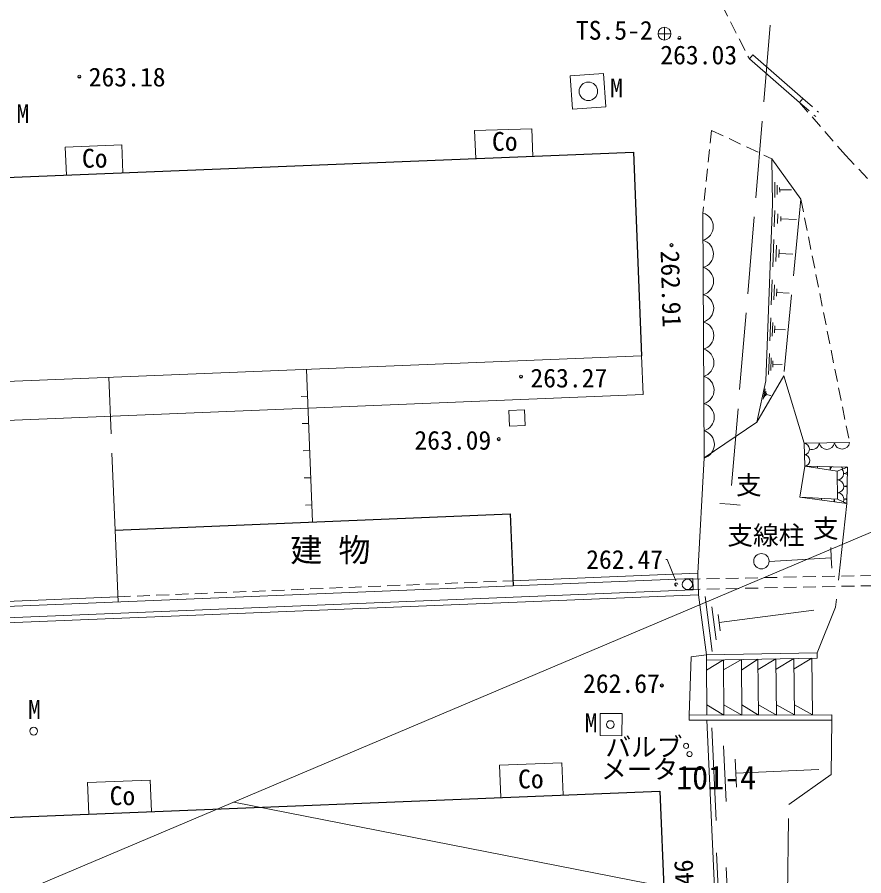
# Model space of a CAD drawing. Units: millimetres, scale not verified. Extents: x 4813 to 205063, y 5162 to 143662.
# Drawn here: x 139587 to 156066, y 76782 to 93504 of the extents above; entities that cross this region are included whole.
import ezdxf
from ezdxf.enums import TextEntityAlignment as Align

# ---------------------------------------------------------------- set-up
doc = ezdxf.new("R2010")
doc.units = ezdxf.units.MM
doc.header["$LTSCALE"] = 250
doc.linetypes.add('DASHED', pattern=[7.5, 6, -1.5])
doc.linetypes.add('USER6', pattern=[1.5, 1, -0.5])
for name, color, linetype, lineweight in [('仮境界', 1, 'Continuous', 13), ('基準点', 7, 'Continuous', 13), ('独標2', 7, 'Continuous', 13), ('現況2', 7, 'Continuous', 13)]:
    doc.layers.add(name, color=color, linetype=linetype, lineweight=lineweight)
doc.styles.add('ＭＳ ゴシック', font='')
doc.styles.get('ＭＳ ゴシック').set_extended_font_data('MS Gothic')

msp = doc.modelspace()

# ---------------------------------------------------------------- hatches: boundary and pattern name
at = {"layer": '独標2'}
h = msp.add_hatch(color=256, dxfattribs=at)
edge = h.paths.add_edge_path()
edge.add_ellipse((152476.8, 93096.7), major_axis=(29, -7.8), ratio=1, start_angle=-165, end_angle=15)
h = msp.add_hatch(color=256, dxfattribs=at)
edge = h.paths.add_edge_path()
edge.add_ellipse((140795.2, 92344.9), major_axis=(29, -7.8), ratio=1, start_angle=-165, end_angle=15)
h = msp.add_hatch(color=256, dxfattribs=at)
edge = h.paths.add_edge_path()
edge.add_ellipse((152322.1, 89063.8), major_axis=(29, -7.8), ratio=1, start_angle=-165, end_angle=15)
h = msp.add_hatch(color=256, dxfattribs=at)
edge = h.paths.add_edge_path()
edge.add_ellipse((149392, 86504.1), major_axis=(29, -7.8), ratio=1, start_angle=-165, end_angle=15)
h = msp.add_hatch(color=256, dxfattribs=at)
edge = h.paths.add_edge_path()
edge.add_ellipse((148960.5, 85285.8), major_axis=(29, -7.8), ratio=1, start_angle=-165, end_angle=15)
msp.add_hatch(color=256, dxfattribs=at).paths.add_polyline_path([(152386.4, 82453.2, 0.41422), (152416.4, 82423.2, 0.41422)])
h = msp.add_hatch(color=256, dxfattribs=at)
edge = h.paths.add_edge_path()
edge.add_ellipse((152134.5, 80489), major_axis=(29, -7.8), ratio=1, start_angle=-165, end_angle=15)

# ---------------------------------------------------------------- linework, layer by layer
at = {"layer": '仮境界'}
for points in [[(160843.4, 106779.5), (160474.8, 85281.8), (133866.5, 74007.6), (118181.1, 67450.1)], [(143804.2, 78219.3), (160299.4, 74975.7), (160474.8, 85281.8)]]:
    msp.add_lwpolyline(points, dxfattribs=at)
at = {"layer": '基準点'}
for p, q in [((152185.5, 93056.3), (152185.5, 93306.3)), ((152060.5, 93181.3), (152310.5, 93181.3))]:
    msp.add_line(p, q, dxfattribs=at)
msp.add_circle((152185.5, 93181.3), 125, dxfattribs=at)
at = {"layer": '独標2'}
msp.add_lwpolyline([(152405.2, 82525.2), (152237.9, 82943.6), (152211.5, 82943.6)], dxfattribs=at)
msp.add_lwpolyline([(152386.4, 82453.2, 0.41422), (152416.4, 82423.2, 0.41422)], format="xyb", close=True, dxfattribs=at)
for centre, start, end in [((152476.8, 93096.7), 360, 180), ((152476.8, 93096.7), 180, 360), ((140795.2, 92344.9), 360, 180), ((140795.2, 92344.9), 180, 360), ((152322.1, 89063.8), 360, 180), ((152322.1, 89063.8), 180, 360), ((149392, 86504.1), 360, 180), ((149392, 86504.1), 180, 360), ((148960.5, 85285.8), 360, 180), ((148960.5, 85285.8), 180, 360), ((152416.4, 82453.2), 359.9994, 180.0006), ((152134.5, 80489), 360, 180), ((152134.5, 80489), 180, 360)]:
    msp.add_arc(centre, 30, start, end, dxfattribs=at)
at = {"layer": '現況2', "linetype": 'DASHED'}
for p, q in [((154403.1, 95218.5), (153461.3, 84017.2)), ((154275.5, 90746), (154841, 89961.3)), ((141492, 83514.1), (141370.3, 86490.1)), ((154506.7, 86519.5), (154902.4, 85205.5)), ((155737.3, 84031.8), (155515.2, 82016.9)), ((155432.9, 82973.5), (154222.6, 82901.1)), ((155154.8, 81124.1), (155515.2, 82016.9)), ((155427.1, 78755.6), (155442.3, 79815.4)), ((154605.1, 78168.8), (155427.1, 78755.6)), ((154581.2, 76396.3), (154605.1, 78168.8))]:
    msp.add_line(p, q, dxfattribs=at)
at = {"layer": '現況2', "linetype": 'USER6'}
for p, q in [((153838, 92693.4), (153903.7, 92768.8)), ((154812.5, 91843.5), (154878.3, 91918.9)), ((154812.5, 91843.5), (155130.3, 91566.4)), ((154878.3, 91918.9), (155185.8, 91650.7)), ((153102.7, 91299.3), (152934.3, 89689.1)), ((153102.7, 91299.3), (154275.5, 90746)), ((154841, 89961.3), (155788.6, 85219.9)), ((152629.3, 82558.4), (159804.4, 82705.6)), ((141545.1, 82215.2), (149235.3, 82529.7)), ((152633.4, 82358.4), (159808.5, 82505.7))]:
    msp.add_line(p, q, dxfattribs=at)
at = {"layer": '現況2'}
for p, q in [((153838, 92693.4), (154812.5, 91843.5)), ((153903.7, 92768.8), (154878.3, 91918.9)), ((148491, 91299.9), (149601.2, 91330)), ((148491, 91299.9), (148513.3, 90748.5)), ((149601.2, 91330), (149622.9, 90793.4)), ((140521.3, 90975.4), (141621.3, 91020.3)), ((140521.3, 90975.4), (140543.5, 90426.2)), ((141621.3, 91020.3), (141643.5, 90470.7)), ((154332.5, 90287.8), (154337, 89991.6)), ((154379.6, 90229.2), (154382.3, 90051.5)), ((154426.5, 90185.5), (154427.9, 90096.6)), ((154427.2, 90141.1), (154658.4, 90144.6)), ((152957.8, 84919.1), (152934.3, 89689.1)), ((154334.1, 89739), (154322.1, 89423)), ((154392.3, 89673.5), (154385.1, 89483.9)), ((154451.1, 89623.8), (154447.5, 89529)), ((154449.3, 89576.4), (154752.4, 89564.9)), ((154312.6, 89173.2), (154292.4, 88639.2)), ((154363.5, 89064.3), (154351.4, 88743.9)), ((154415.4, 88982.1), (154409.3, 88821.9)), ((154412.4, 88902), (154687, 88891.6)), ((154282.9, 88389.4), (154264.4, 87900.2)), ((154327.7, 88289.7), (154316.6, 87996.2)), ((154373.4, 88214.5), (154367.9, 88067.7)), ((154370.6, 88141.1), (154613.2, 88131.9)), ((154254.9, 87650.4), (154237.9, 87203.3)), ((154293.9, 87559.4), (154283.8, 87291.1)), ((154333.9, 87490.7), (154328.8, 87356.6)), ((154331.3, 87423.6), (154543.6, 87415.6)), ((154228.5, 86953.5), (154213, 86546.1)), ((151739.9, 86909.4), (113272.4, 85353.9)), ((151739.9, 86909.4), (151770.5, 86153.3)), ((154262.1, 86870.6), (154252.8, 86626.2)), ((154296.5, 86808.1), (154291.9, 86685.9)), ((145335.3, 83673.2), (145215.2, 86645.6)), ((154294.2, 86747), (154478, 86740.1)), ((154158.3, 86423.1), (153986.1, 85613.8)), ((151770.5, 86153.3), (113303, 84597.7)), ((145236.4, 86121.3), (145111.5, 86116.2)), ((154147.8, 86265.1), (154105.8, 86067.6)), ((154158.1, 86221.6), (154132.9, 86103.1)), ((154170.6, 86188), (154158, 86128.8)), ((154164.3, 86158.4), (154258.1, 86138.4)), ((145257.7, 85592.8), (145132.8, 85587.8)), ((152957.8, 84919.1), (153986.1, 85613.8)), ((145279.1, 85064.4), (145154.2, 85059.4)), ((152832.6, 82676.8), (152957.8, 84919.1)), ((154916.8, 84760.7), (154822.5, 84155.1)), ((154916.8, 84760.7), (155745.5, 84743.6)), ((145300.4, 84536), (145175.5, 84530.9)), ((154822.5, 84155.1), (155737.3, 84031.8)), ((145321.8, 84007.5), (145196.9, 84002.5)), ((153461.3, 84017.2), (153262, 84034)), ((153461.3, 84017.2), (153660.6, 84000.4)), ((141492, 83514.1), (141549.2, 82115.3)), ((155432.9, 82973.5), (155420.9, 83173.1)), ((155432.9, 82973.5), (155444.8, 82773.8)), ((152832.6, 82676.8), (149235.3, 82529.7)), ((152832.6, 82676.8), (152849.7, 82257.1)), ((152736.8, 82572.8), (113441, 80965.8)), ((152745.7, 82353), (152736.8, 82572.8)), ((152745.7, 82353), (113450, 80745.9)), ((152849.7, 82257.1), (113374.2, 80642.8)), ((141545.1, 82215.2), (136485.4, 82008.3)), ((153003.1, 81084.5), (152849.7, 82257.1)), ((152975.9, 82222.2), (153115.7, 81152.9)), ((153105.4, 82021.6), (153189.3, 81380)), ((153248.9, 81714.1), (155090.7, 81955)), ((153227.9, 81874.5), (153269.9, 81553.7)), ((155154.8, 81124.1), (153003.1, 81084.5)), ((155156.6, 81024.1), (155154.8, 81124.1)), ((155156.6, 81024.1), (153005, 80984.5)), ((153005, 80984.5), (153013.1, 79912.1)), ((153006.5, 80784.5), (153334.9, 80990.6)), ((153334.9, 80990.6), (153343.1, 79912.5)), ((153336.4, 80790.6), (153684.9, 80997)), ((153684.9, 80997), (153693.1, 79913)), ((153686.5, 80789.7), (154004.7, 81002.9)), ((154017.3, 79913.5), (154004.7, 81002.9)), ((154007, 80802.9), (154354.6, 81009.3)), ((154367.3, 79913.9), (154354.6, 81009.4)), ((154357, 80809.4), (154704.6, 81015.8)), ((154717.4, 79914.4), (154704.6, 81015.8)), ((154706.9, 80815.8), (155054.5, 81022.2)), ((155067.4, 79914.6), (155054.5, 81022.2)), ((153011.6, 80112.1), (153343.1, 79912.5)), ((153341.6, 80112.5), (153693.1, 79913)), ((153691.6, 80113), (154017.3, 79913.5)), ((154015, 80113.4), (154367.3, 79913.9)), ((154365, 80113.9), (154717.4, 79914.4)), ((154715, 80114.4), (155067.4, 79914.6)), ((152668.2, 79911.6), (155442.2, 79915.4)), ((152668.2, 79911.6), (152668.3, 79811.6)), ((152668.3, 79811.6), (155442.3, 79815.4)), ((153264.8, 74186.7), (153007.5, 79812.1)), ((155442.3, 79815.4), (155442.2, 79915.4)), ((153190.2, 77857.7), (153107.5, 79666.2)), ((153386.5, 78229.2), (153336.9, 79314.2)), ((150189.5, 78980.9), (148974.6, 78937.6)), ((148974.6, 78937.6), (149000, 78308)), ((150189.5, 78980.9), (150214.7, 78357.1)), ((153586.9, 78510.2), (153562.1, 79052.7)), ((153574.5, 78781.4), (155188.8, 78855.3)), ((142174.2, 78642.2), (140958.1, 78601.7)), ((140958.1, 78601.7), (140983.1, 77984)), ((142174.2, 78642.2), (142198.8, 78033.2)), ((153267.3, 75773.2), (153200.8, 77227)), ((153425.1, 76071.7), (153385.2, 76944))]:
    msp.add_line(p, q, dxfattribs=at)
at = {"layer": '現況2', "lineweight": 25}
for p, q in [((113112.1, 89316.9), (151579.7, 90872.5)), ((151579.7, 90872.5), (151739.9, 86909.4)), ((141492, 83514.1), (149182.2, 83828.6)), ((149182.2, 83828.6), (149239.4, 82429.8)), ((113595.2, 76877.4), (152095.5, 78433.1)), ((152095.5, 78433.1), (152254.9, 74486.8))]:
    msp.add_line(p, q, dxfattribs=at)
at = {"layer": '現況2', "linetype": 'USER6'}
for points in [[(157105.3, 100729.9), (154979, 100690.7), (154049.5, 99975), (153423, 96159.9), (153300.7, 93748.1), (153838, 92693.4)], [(154812.5, 91843.5), (155706.6, 90815.7), (157260, 89199.8), (157538.6, 87428.7), (157513.8, 84880.2), (159765.7, 84683.6)]]:
    msp.add_lwpolyline(points, dxfattribs=at)
at = {"layer": '現況2'}
for points in [[(151001.1, 92407.1), (150349.6, 92363.1), (150393.6, 91711.8), (151045.1, 91755.8)], [(149170.2, 85540.4), (149475.1, 85552.1), (149463.4, 85858), (149158.6, 85846.4)], [(151359.5, 79944.4), (151358.4, 79510.7), (150932.3, 79511.8), (150933.4, 79945.4)]]:
    msp.add_lwpolyline(points, close=True, dxfattribs=at)
for points in [[(154275.5, 90746), (154288.9, 89865.8), (154158.3, 86423.1)], [(155788.6, 85219.9), (154902.4, 85205.5), (154916.8, 84760.7), (155548.5, 84665.2), (155554.5, 84118.6), (154822.5, 84155.1)], [(155554.5, 84118.6), (155737.3, 84031.8), (155745.5, 84743.6), (155548.5, 84665.2)], [(153005, 80984.5), (153003.1, 81084.5), (152704, 81047.8), (152668.2, 79911.6)]]:
    msp.add_lwpolyline(points, dxfattribs=at)
at = {"layer": '現況2', "linetype": 'DASHED'}
msp.add_lwpolyline([(154841, 89961.3), (154506.7, 86519.5), (153986.1, 85613.8)], dxfattribs=at)
at = {"layer": '現況2'}
for centre, radius in [((150704.1, 92059.9), 180), ((154072.7, 82909), 150), ((152631.3, 82458.4), 100), ((151131.8, 79728.6), 75), ((139908.4, 79599.7), 75), ((152605.7, 79312.6), 50), ((152673.7, 79154.1), 50)]:
    msp.add_circle(centre, radius, dxfattribs=at)
for centre, radius, start, end in [((152860, 89423.8), 275.6, 286.19947, 74.36637), ((152862.6, 88893.8), 275.6, 286.19947, 74.36637), ((152865.2, 88363.7), 275.6, 286.19947, 74.36637), ((152867.8, 87833.7), 275.6, 286.19947, 74.36637), ((152870.5, 87303.7), 275.6, 286.19947, 74.36637), ((152873.1, 86773.7), 275.6, 286.19947, 74.36637), ((152875.7, 86243.7), 275.6, 286.19947, 74.36637), ((152878.3, 85713.7), 275.6, 286.19947, 74.36637), ((152880.9, 85183.7), 275.6, 286.19947, 74.36637), ((154894.1, 85093.9), 111.9, 277.94281, 85.74971), ((155049.7, 85232.7), 149.8, 252.99856, 351.40736), ((155345.1, 85237.5), 149.8, 190.45579, 351.40736), ((155640.5, 85242.3), 149.8, 190.45579, 351.40736), ((154901.3, 84871.6), 111.9, 277.94281, 85.74971), ((155287.5, 84704.6), 125, 156.01306, 171.39504), ((155040.4, 84742), 125, 351.39504, 6.24226), ((155287.5, 84704.6), 125, 351.39504, 21.61269), ((155534.7, 84667.2), 125, 138.59312, 171.39504), ((155549, 84616.4), 125, 270.63305, 43.06133), ((155534.7, 84667.2), 125, 18.47656, 39.03263), ((155672.6, 84742.8), 125, 270.63305, 305.0248), ((155675.4, 84492.8), 125, 56.77859, 90.63305), ((155781.9, 84629.8), 125, 114.1334, 129.34093), ((155551.8, 84366.4), 125, 270.63305, 90.63305), ((155678.1, 84242.8), 125, 59.79374, 90.63305), ((155675.4, 84492.8), 125, 270.63305, 301.9046), ((154867.3, 84152.9), 125, 350.58376, 357.14833), ((155117, 84140.4), 125, 177.14833, 183.77735), ((155117, 84140.4), 125, 340.87292, 357.14833), ((155366.7, 84128), 125, 177.14833, 193.83819), ((155366.7, 84128), 125, 330.81208, 357.14833), ((155616.3, 84115.6), 125, 177.14833, 204.66062), ((155554.5, 84116.4), 125, 335.50132, 90.63305), ((155678.1, 84242.8), 125, 270.63305, 298.88945), ((155680.9, 83992.8), 125, 62.72142, 90.63305), ((155616.3, 84115.6), 125, 319.98965, 323.65775)]:
    msp.add_arc(centre, radius, start, end, dxfattribs=at)

# ---------------------------------------------------------------- texts
at = {"layer": '仮境界', "style": 'ＭＳ ゴシック'}
msp.add_text('101-4', height=458.2, dxfattribs=at).set_placement((152412.8, 78330.5), align=Align.BOTTOM_LEFT)
at = {"layer": '基準点', "style": 'ＭＳ ゴシック'}
msp.add_text('TS.5-2', height=366.6, dxfattribs=at).set_placement((150460.9, 92955.1), align=Align.BOTTOM_LEFT)
at = {"layer": '独標2', "style": 'ＭＳ ゴシック'}
for s, p in [('263.03', (152852.3, 92768)), ('263.18', (141726.3, 92337.8)), ('263.27', (150324.7, 86476.1)), ('263.09', (148066.2, 85264.6)), ('262.67', (151347.7, 80527.6))]:
    msp.add_text(s, height=366.6, dxfattribs=at).set_placement(p, align=Align.MIDDLE_CENTER)
for s, rotation, p in [('262.91', 271.528, (152314.3, 88211.7)), ('262.46', 92.987, (152589.4, 76351.5))]:
    msp.add_text(s, height=366.6, rotation=rotation, dxfattribs=at).set_placement(p, align=Align.MIDDLE_CENTER)
msp.add_text('262.47', height=366.6, dxfattribs=at).set_placement((150661.5, 82943.6), align=Align.MIDDLE_LEFT)
at = {"layer": '現況2', "style": 'ＭＳ ゴシック'}
for s, height, p in [('M', 366.6, (151127.5, 91832.4)), ('M', 366.6, (139572.7, 91331.4)), ('Co', 366.6, (148828.8, 90791.1)), ('Co', 366.6, (140846.4, 90463)), ('支', 366.6, (153578.2, 84098.7)), ('支', 366.6, (155073.7, 83256)), ('支線柱', 366.6, (153409.4, 83119.2)), ('建 物', 458.2, (144901.8, 82759.9)), ('M', 366.6, (139798.2, 79728.7)), ('M', 366.6, (150633.3, 79468.1)), ('バルブ', 366.6, (151035.8, 78998.4)), ('メーター', 366.6, (150950.2, 78563.8)), ('Co', 366.6, (149336.3, 78375.7)), ('Co', 366.6, (141386.3, 78048.1))]:
    msp.add_text(s, height=height, dxfattribs=at).set_placement(p, align=Align.BOTTOM_LEFT)

doc.saveas('drawing.dxf')
